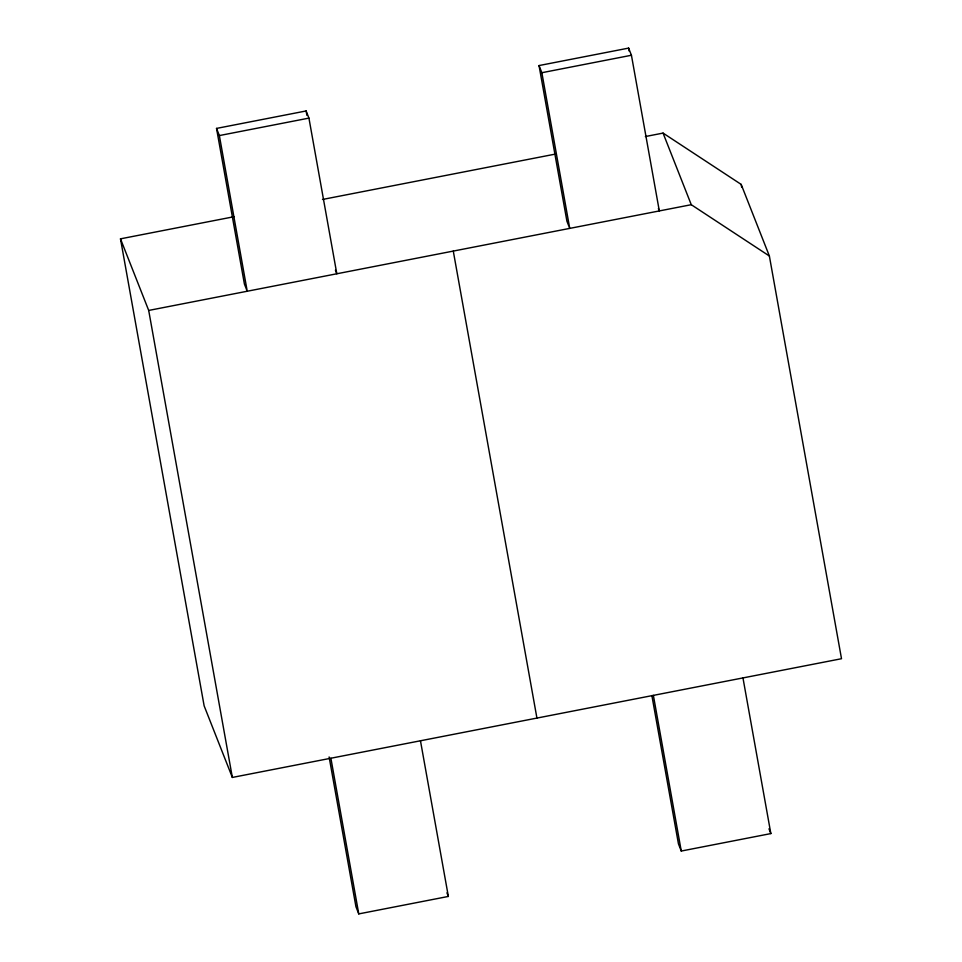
<?xml version="1.0" encoding="UTF-8"?>
<svg xmlns="http://www.w3.org/2000/svg" width="962" height="962" viewBox="0 0 962 962"><rect width="100%" height="100%" fill="white"/><g stroke="black" fill="none" stroke-linecap="round" stroke-linejoin="round"><path stroke-width="1.44" d="M216.534 128.415L219.36 135.57L247.234 291.233L244.42 284.079L216.534 128.415L306.12 110.955L308.934 118.11L336.82 273.773L335.413 270.202M539.033 65.56L541.859 72.715L569.732 228.391L566.919 221.224L539.033 65.56L628.619 48.1L631.433 55.255L659.319 210.931L658.381 208.538M219.36 135.57L308.934 118.11M541.859 72.715L631.433 55.255M645.37 136.544L663.058 133.093L741.173 184.403L769.372 256.012L841.509 658.717L232.347 777.44L204.136 705.843L120.49 238.841L234.019 216.715M322.486 199.471L555.435 154.076M120.49 238.841L148.701 310.437L691.269 204.702L769.372 256.012M329.112 756.95L355.952 906.745L358.766 913.9L448.352 896.44L420.466 740.776M651.875 695.562L678.451 843.89L681.264 851.045L770.851 833.585L742.965 677.921M663.058 133.093L691.269 204.702M768.975 828.811L770.851 833.585M446.945 892.856L448.352 896.44M741.173 184.403L741.702 187.362M628.619 48.1L629.136 51.034M653.378 695.382L681.264 851.045M453.282 251.082L536.928 718.073M306.12 110.955L306.902 115.356M330.892 758.236L358.766 913.9M148.701 310.437L232.347 777.44"/></g></svg>
